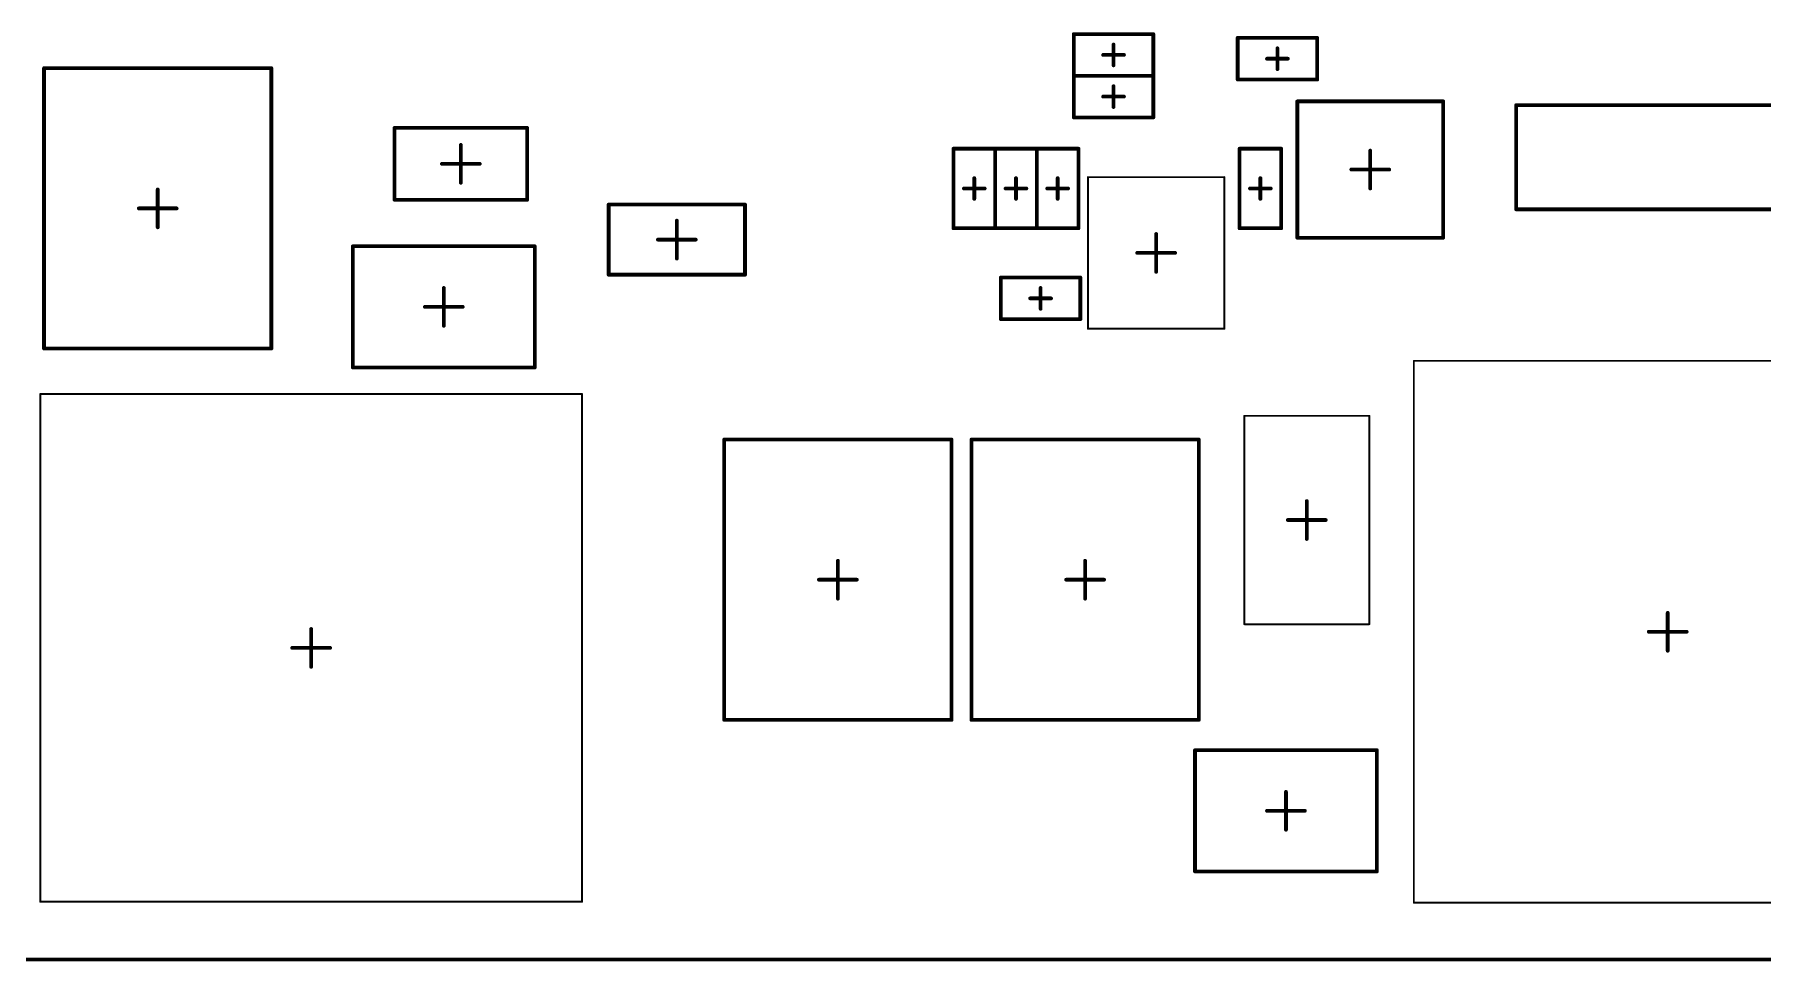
# Model space of a CAD drawing. Header units: millimetres. Extents: x 17 to 252, y 25 to 107.
# Drawn here: x 76.52 to 122.12, y 24.95 to 49.41 of the extents above; entities that cross this region are included whole.
import ezdxf

# ---------------------------------------------------------------- set-up
doc = ezdxf.new("R2010")
doc.units = ezdxf.units.MM
doc.layers.add('Mechanical1', color=6, linetype='Continuous')
doc.layers.add('Mechanical15', color=56, linetype='Continuous')

# ---------------------------------------------------------------- blocks, each defined once
blk = doc.blocks.new('CAPC1005X06N_36')
at = {"layer": 'Mechanical15', "const_width": 0.1}
for points in [[(-1.05, -0.55), (-1.05, 0.55)], [(-1.05, 0.55), (1.05, 0.55)], [(1.05, -0.55), (1.05, 0.55)], [(-0.275, 0), (0.275, 0)], [(0, -0.275), (0, 0.275)], [(-1.05, -0.55), (1.05, -0.55)]]:
    blk.add_lwpolyline(points, dxfattribs=at)
at = {"layer": 'Mechanical15', "const_width": 0.05}
for points in [[(-1.075, 0.55, 1), (-1.025, 0.55, 1)], [(-1.075, 0.55, 1), (-1.025, 0.55, 1)], [(1.025, 0.55, 1), (1.075, 0.55, 1)], [(1.025, 0.55, 1), (1.075, 0.55, 1)], [(-0.3, 0, 1), (-0.25, 0, 1)], [(-0.025, 0.275, 1), (0.025, 0.275, 1)], [(0.25, 0, 1), (0.3, 0, 1)], [(-0.025, -0.275, 1), (0.025, -0.275, 1)], [(-1.075, -0.55, 1), (-1.025, -0.55, 1)], [(-1.075, -0.55, 1), (-1.025, -0.55, 1)], [(1.025, -0.55, 1), (1.075, -0.55, 1)], [(1.025, -0.55, 1), (1.075, -0.55, 1)]]:
    blk.add_lwpolyline(points, format="xyb", close=True, dxfattribs=at)
blk = doc.blocks.new('CAPC3225X27N_39')
at = {"layer": 'Mechanical15', "const_width": 0.1}
for points in [[(-2.4, -1.6), (-2.4, 1.6)], [(-2.4, 1.6), (2.4, 1.6)], [(2.4, -1.6), (2.4, 1.6)], [(0, -0.5), (0, 0.5)], [(-0.5, 0), (0.5, 0)], [(-2.4, -1.6), (2.4, -1.6)]]:
    blk.add_lwpolyline(points, dxfattribs=at)
at = {"layer": 'Mechanical15', "const_width": 0.05}
for points in [[(-2.425, 1.6, 1), (-2.375, 1.6, 1)], [(-2.425, 1.6, 1), (-2.375, 1.6, 1)], [(2.375, 1.6, 1), (2.425, 1.6, 1)], [(2.375, 1.6, 1), (2.425, 1.6, 1)], [(-0.025, 0.5, 1), (0.025, 0.5, 1)], [(-0.525, 0, 1), (-0.475, 0, 1)], [(0.475, 0, 1), (0.525, 0, 1)], [(-0.025, -0.5, 1), (0.025, -0.5, 1)], [(-2.425, -1.6, 1), (-2.375, -1.6, 1)], [(-2.425, -1.6, 1), (-2.375, -1.6, 1)], [(2.375, -1.6, 1), (2.425, -1.6, 1)], [(2.375, -1.6, 1), (2.425, -1.6, 1)]]:
    blk.add_lwpolyline(points, format="xyb", close=True, dxfattribs=at)
blk = doc.blocks.new('CAPC2012X09N_40')
at = {"layer": 'Mechanical15', "const_width": 0.1}
for points in [[(-1.75, -0.95), (-1.75, 0.95)], [(-1.75, 0.95), (1.75, 0.95)], [(1.75, -0.95), (1.75, 0.95)], [(0, -0.5), (0, 0.5)], [(-0.5, 0), (0.5, 0)], [(-1.75, -0.95), (1.75, -0.95)]]:
    blk.add_lwpolyline(points, dxfattribs=at)
at = {"layer": 'Mechanical15', "const_width": 0.05}
for points in [[(-1.775, 0.95, 1), (-1.725, 0.95, 1)], [(-1.775, 0.95, 1), (-1.725, 0.95, 1)], [(1.725, 0.95, 1), (1.775, 0.95, 1)], [(1.725, 0.95, 1), (1.775, 0.95, 1)], [(-0.025, 0.5, 1), (0.025, 0.5, 1)], [(-0.525, 0, 1), (-0.475, 0, 1)], [(0.475, 0, 1), (0.525, 0, 1)], [(-0.025, -0.5, 1), (0.025, -0.5, 1)], [(-1.775, -0.95, 1), (-1.725, -0.95, 1)], [(-1.775, -0.95, 1), (-1.725, -0.95, 1)], [(1.725, -0.95, 1), (1.775, -0.95, 1)], [(1.725, -0.95, 1), (1.775, -0.95, 1)]]:
    blk.add_lwpolyline(points, format="xyb", close=True, dxfattribs=at)
blk = doc.blocks.new('CAPC5750X25N_43')
at = {"layer": 'Mechanical15', "const_width": 0.1}
for points in [[(-3.7, 3), (3.7, 3)], [(-3.7, 3), (-3.7, -3)], [(3.7, 3), (3.7, -3)], [(0, 0.5), (0, -0.5)], [(-0.5, 0), (0.5, 0)], [(-3.7, -3), (3.7, -3)]]:
    blk.add_lwpolyline(points, dxfattribs=at)
at = {"layer": 'Mechanical15', "const_width": 0.05}
for points in [[(-3.725, 3, 1), (-3.675, 3, 1)], [(-3.725, 3, 1), (-3.675, 3, 1)], [(3.675, 3, 1), (3.725, 3, 1)], [(3.675, 3, 1), (3.725, 3, 1)], [(-0.025, 0.5, 1), (0.025, 0.5, 1)], [(-0.525, 0, 1), (-0.475, 0, 1)], [(0.475, 0, 1), (0.525, 0, 1)], [(-0.025, -0.5, 1), (0.025, -0.5, 1)], [(-3.725, -3, 1), (-3.675, -3, 1)], [(-3.725, -3, 1), (-3.675, -3, 1)], [(3.675, -3, 1), (3.725, -3, 1)], [(3.675, -3, 1), (3.725, -3, 1)]]:
    blk.add_lwpolyline(points, format="xyb", close=True, dxfattribs=at)
blk = doc.blocks.new('CAPC1005X06N_44')
at = {"layer": 'Mechanical15', "const_width": 0.1}
for points in [[(-1.05, 0.55), (-1.05, -0.55)], [(-1.05, 0.55), (1.05, 0.55)], [(1.05, 0.55), (1.05, -0.55)], [(-0.275, 0), (0.275, 0)], [(0, 0.275), (0, -0.275)], [(-1.05, -0.55), (1.05, -0.55)]]:
    blk.add_lwpolyline(points, dxfattribs=at)
at = {"layer": 'Mechanical15', "const_width": 0.05}
for points in [[(-1.075, 0.55, 1), (-1.025, 0.55, 1)], [(-1.075, 0.55, 1), (-1.025, 0.55, 1)], [(1.025, 0.55, 1), (1.075, 0.55, 1)], [(1.025, 0.55, 1), (1.075, 0.55, 1)], [(-0.3, 0, 1), (-0.25, 0, 1)], [(-0.025, 0.275, 1), (0.025, 0.275, 1)], [(0.25, 0, 1), (0.3, 0, 1)], [(-0.025, -0.275, 1), (0.025, -0.275, 1)], [(-1.075, -0.55, 1), (-1.025, -0.55, 1)], [(-1.075, -0.55, 1), (-1.025, -0.55, 1)], [(1.025, -0.55, 1), (1.075, -0.55, 1)], [(1.025, -0.55, 1), (1.075, -0.55, 1)]]:
    blk.add_lwpolyline(points, format="xyb", close=True, dxfattribs=at)
blk = doc.blocks.new('CAPC5750X25N_45')
at = {"layer": 'Mechanical15', "const_width": 0.1}
for points in [[(-3.7, 3), (3.7, 3)], [(-3.7, 3), (-3.7, -3)], [(3.7, 3), (3.7, -3)], [(0, 0.5), (0, -0.5)], [(-0.5, 0), (0.5, 0)], [(-3.7, -3), (3.7, -3)]]:
    blk.add_lwpolyline(points, dxfattribs=at)
at = {"layer": 'Mechanical15', "const_width": 0.05}
for points in [[(-3.725, 3, 1), (-3.675, 3, 1)], [(-3.725, 3, 1), (-3.675, 3, 1)], [(3.675, 3, 1), (3.725, 3, 1)], [(3.675, 3, 1), (3.725, 3, 1)], [(-0.025, 0.5, 1), (0.025, 0.5, 1)], [(-0.525, 0, 1), (-0.475, 0, 1)], [(0.475, 0, 1), (0.525, 0, 1)], [(-0.025, -0.5, 1), (0.025, -0.5, 1)], [(-3.725, -3, 1), (-3.675, -3, 1)], [(-3.725, -3, 1), (-3.675, -3, 1)], [(3.675, -3, 1), (3.725, -3, 1)], [(3.675, -3, 1), (3.725, -3, 1)]]:
    blk.add_lwpolyline(points, format="xyb", close=True, dxfattribs=at)
blk = doc.blocks.new('CAPC5750X25N_46')
at = {"layer": 'Mechanical15', "const_width": 0.1}
for points in [[(-3.7, 3), (3.7, 3)], [(-3.7, 3), (-3.7, -3)], [(3.7, 3), (3.7, -3)], [(0, 0.5), (0, -0.5)], [(-0.5, 0), (0.5, 0)], [(-3.7, -3), (3.7, -3)]]:
    blk.add_lwpolyline(points, dxfattribs=at)
at = {"layer": 'Mechanical15', "const_width": 0.05}
for points in [[(-3.725, 3, 1), (-3.675, 3, 1)], [(-3.725, 3, 1), (-3.675, 3, 1)], [(3.675, 3, 1), (3.725, 3, 1)], [(3.675, 3, 1), (3.725, 3, 1)], [(-0.025, 0.5, 1), (0.025, 0.5, 1)], [(-0.525, 0, 1), (-0.475, 0, 1)], [(0.475, 0, 1), (0.525, 0, 1)], [(-0.025, -0.5, 1), (0.025, -0.5, 1)], [(-3.725, -3, 1), (-3.675, -3, 1)], [(-3.725, -3, 1), (-3.675, -3, 1)], [(3.675, -3, 1), (3.725, -3, 1)], [(3.675, -3, 1), (3.725, -3, 1)]]:
    blk.add_lwpolyline(points, format="xyb", close=True, dxfattribs=at)
blk = doc.blocks.new('CAPC3225X27N_47')
at = {"layer": 'Mechanical15', "const_width": 0.1}
for points in [[(-2.4, -1.6), (-2.4, 1.6)], [(-2.4, 1.6), (2.4, 1.6)], [(2.4, -1.6), (2.4, 1.6)], [(0, -0.5), (0, 0.5)], [(-0.5, 0), (0.5, 0)], [(-2.4, -1.6), (2.4, -1.6)]]:
    blk.add_lwpolyline(points, dxfattribs=at)
at = {"layer": 'Mechanical15', "const_width": 0.05}
for points in [[(-2.425, 1.6, 1), (-2.375, 1.6, 1)], [(-2.425, 1.6, 1), (-2.375, 1.6, 1)], [(2.375, 1.6, 1), (2.425, 1.6, 1)], [(2.375, 1.6, 1), (2.425, 1.6, 1)], [(-0.025, 0.5, 1), (0.025, 0.5, 1)], [(-0.525, 0, 1), (-0.475, 0, 1)], [(0.475, 0, 1), (0.525, 0, 1)], [(-0.025, -0.5, 1), (0.025, -0.5, 1)], [(-2.425, -1.6, 1), (-2.375, -1.6, 1)], [(-2.425, -1.6, 1), (-2.375, -1.6, 1)], [(2.375, -1.6, 1), (2.425, -1.6, 1)], [(2.375, -1.6, 1), (2.425, -1.6, 1)]]:
    blk.add_lwpolyline(points, format="xyb", close=True, dxfattribs=at)
blk = doc.blocks.new('DIOM3825X11N_75')
at = {"layer": 'Mechanical15'}
for points, const_width in [([(-2.75, -1.65), (-2.75, 1.65)], 0.05), ([(2.75, 1.65), (-2.75, 1.65)], 0.05), ([(2.75, -1.65), (2.75, 1.65)], 0.05), ([(0, -0.5), (0, 0.5)], 0.1), ([(0.5, 0), (-0.5, 0)], 0.1), ([(2.75, -1.65), (-2.75, -1.65)], 0.05)]:
    blk.add_lwpolyline(points, dxfattribs=dict(at, const_width=const_width))
for points, const_width in [([(-2.762, 1.65, 1), (-2.738, 1.65, 1)], 0.025), ([(-2.762, 1.65, 1), (-2.738, 1.65, 1)], 0.025), ([(2.738, 1.65, 1), (2.762, 1.65, 1)], 0.025), ([(2.738, 1.65, 1), (2.762, 1.65, 1)], 0.025), ([(-0.025, 0.5, 1), (0.025, 0.5, 1)], 0.05), ([(-0.525, 0, 1), (-0.475, 0, 1)], 0.05), ([(0.475, 0, 1), (0.525, 0, 1)], 0.05), ([(-0.025, -0.5, 1), (0.025, -0.5, 1)], 0.05), ([(-2.762, -1.65, 1), (-2.738, -1.65, 1)], 0.025), ([(-2.762, -1.65, 1), (-2.738, -1.65, 1)], 0.025), ([(2.738, -1.65, 1), (2.762, -1.65, 1)], 0.025), ([(2.738, -1.65, 1), (2.762, -1.65, 1)], 0.025)]:
    blk.add_lwpolyline(points, format="xyb", close=True, dxfattribs=dict(at, const_width=const_width))
blk = doc.blocks.new('AJ23_1006_T8P0_VFC0_85')
at = {"layer": 'Mechanical15', "const_width": 0.1}
for points in [[(-7.75, -1.375), (-7.75, 1.375)], [(-7.75, 1.375), (7.75, 1.375)], [(7.75, -1.375), (7.75, 1.375)], [(-7.75, -1.375), (7.75, -1.375)]]:
    blk.add_lwpolyline(points, dxfattribs=at)
at = {"layer": 'Mechanical15', "const_width": 0.05}
for points in [[(-7.775, 1.375, 1), (-7.725, 1.375, 1)], [(-7.775, 1.375, 1), (-7.725, 1.375, 1)], [(7.725, 1.375, 1), (7.775, 1.375, 1)], [(7.725, 1.375, 1), (7.775, 1.375, 1)], [(-7.775, -1.375, 1), (-7.725, -1.375, 1)], [(-7.775, -1.375, 1), (-7.725, -1.375, 1)], [(7.725, -1.375, 1), (7.775, -1.375, 1)], [(7.725, -1.375, 1), (7.775, -1.375, 1)]]:
    blk.add_lwpolyline(points, format="xyb", close=True, dxfattribs=at)
blk = doc.blocks.new('INDM125125X65N_89')
at = {"layer": 'Mechanical15'}
for points, const_width in [([(-7.15, -6.7), (-7.15, 6.7)], 0.05), ([(-7.15, 6.7), (7.15, 6.7)], 0.05), ([(7.15, -6.7), (7.15, 6.7)], 0.05), ([(0, -0.5), (0, 0.5)], 0.1), ([(-0.5, 0), (0.5, 0)], 0.1), ([(-7.15, -6.7), (7.15, -6.7)], 0.05)]:
    blk.add_lwpolyline(points, dxfattribs=dict(at, const_width=const_width))
for points, const_width in [([(-7.163, 6.7, 1), (-7.138, 6.7, 1)], 0.025), ([(-7.163, 6.7, 1), (-7.138, 6.7, 1)], 0.025), ([(7.137, 6.7, 1), (7.162, 6.7, 1)], 0.025), ([(7.137, 6.7, 1), (7.162, 6.7, 1)], 0.025), ([(-0.025, 0.5, 1), (0.025, 0.5, 1)], 0.05), ([(-0.525, 0, 1), (-0.475, 0, 1)], 0.05), ([(0.475, 0, 1), (0.525, 0, 1)], 0.05), ([(-0.025, -0.5, 1), (0.025, -0.5, 1)], 0.05), ([(-7.163, -6.7, 1), (-7.138, -6.7, 1)], 0.025), ([(-7.163, -6.7, 1), (-7.138, -6.7, 1)], 0.025), ([(7.137, -6.7, 1), (7.162, -6.7, 1)], 0.025), ([(7.137, -6.7, 1), (7.162, -6.7, 1)], 0.025)]:
    blk.add_lwpolyline(points, format="xyb", close=True, dxfattribs=dict(at, const_width=const_width))
blk = doc.blocks.new('INDM125125X65N_90')
at = {"layer": 'Mechanical15'}
for points, const_width in [([(-7.15, -6.7), (-7.15, 6.7)], 0.05), ([(7.15, 6.7), (-7.15, 6.7)], 0.05), ([(7.15, -6.7), (7.15, 6.7)], 0.05), ([(0, -0.5), (0, 0.5)], 0.1), ([(0.5, 0), (-0.5, 0)], 0.1), ([(7.15, -6.7), (-7.15, -6.7)], 0.05)]:
    blk.add_lwpolyline(points, dxfattribs=dict(at, const_width=const_width))
for points, const_width in [([(-7.163, 6.7, 1), (-7.138, 6.7, 1)], 0.025), ([(-7.163, 6.7, 1), (-7.138, 6.7, 1)], 0.025), ([(7.137, 6.7, 1), (7.162, 6.7, 1)], 0.025), ([(7.137, 6.7, 1), (7.162, 6.7, 1)], 0.025), ([(-0.025, 0.5, 1), (0.025, 0.5, 1)], 0.05), ([(-0.525, 0, 1), (-0.475, 0, 1)], 0.05), ([(0.475, 0, 1), (0.525, 0, 1)], 0.05), ([(-0.025, -0.5, 1), (0.025, -0.5, 1)], 0.05), ([(-7.163, -6.7, 1), (-7.138, -6.7, 1)], 0.025), ([(-7.163, -6.7, 1), (-7.138, -6.7, 1)], 0.025), ([(7.137, -6.7, 1), (7.162, -6.7, 1)], 0.025), ([(7.137, -6.7, 1), (7.162, -6.7, 1)], 0.025)]:
    blk.add_lwpolyline(points, format="xyb", close=True, dxfattribs=dict(at, const_width=const_width))
blk = doc.blocks.new('RESC1005X04N_114')
at = {"layer": 'Mechanical15', "const_width": 0.1}
for points in [[(-1.05, 0.55), (1.05, 0.55)], [(-1.05, -0.55), (-1.05, 0.55)], [(1.05, -0.55), (1.05, 0.55)], [(-0.275, 0), (0.275, 0)], [(0, -0.275), (0, 0.275)], [(-1.05, -0.55), (1.05, -0.55)]]:
    blk.add_lwpolyline(points, dxfattribs=at)
at = {"layer": 'Mechanical15', "const_width": 0.05}
for points in [[(-1.075, 0.55, 1), (-1.025, 0.55, 1)], [(-1.075, 0.55, 1), (-1.025, 0.55, 1)], [(1.025, 0.55, 1), (1.075, 0.55, 1)], [(1.025, 0.55, 1), (1.075, 0.55, 1)], [(-0.3, 0, 1), (-0.25, 0, 1)], [(-0.025, 0.275, 1), (0.025, 0.275, 1)], [(0.25, 0, 1), (0.3, 0, 1)], [(-0.025, -0.275, 1), (0.025, -0.275, 1)], [(-1.075, -0.55, 1), (-1.025, -0.55, 1)], [(-1.075, -0.55, 1), (-1.025, -0.55, 1)], [(1.025, -0.55, 1), (1.075, -0.55, 1)], [(1.025, -0.55, 1), (1.075, -0.55, 1)]]:
    blk.add_lwpolyline(points, format="xyb", close=True, dxfattribs=at)
blk = doc.blocks.new('RESC1005X04N_123')
at = {"layer": 'Mechanical15', "const_width": 0.1}
for points in [[(-1.05, 0.55), (1.05, 0.55)], [(-1.05, -0.55), (-1.05, 0.55)], [(1.05, -0.55), (1.05, 0.55)], [(-0.275, 0), (0.275, 0)], [(0, -0.275), (0, 0.275)], [(-1.05, -0.55), (1.05, -0.55)]]:
    blk.add_lwpolyline(points, dxfattribs=at)
at = {"layer": 'Mechanical15', "const_width": 0.05}
for points in [[(-1.075, 0.55, 1), (-1.025, 0.55, 1)], [(-1.075, 0.55, 1), (-1.025, 0.55, 1)], [(1.025, 0.55, 1), (1.075, 0.55, 1)], [(1.025, 0.55, 1), (1.075, 0.55, 1)], [(-0.3, 0, 1), (-0.25, 0, 1)], [(-0.025, 0.275, 1), (0.025, 0.275, 1)], [(0.25, 0, 1), (0.3, 0, 1)], [(-0.025, -0.275, 1), (0.025, -0.275, 1)], [(-1.075, -0.55, 1), (-1.025, -0.55, 1)], [(-1.075, -0.55, 1), (-1.025, -0.55, 1)], [(1.025, -0.55, 1), (1.075, -0.55, 1)], [(1.025, -0.55, 1), (1.075, -0.55, 1)]]:
    blk.add_lwpolyline(points, format="xyb", close=True, dxfattribs=at)
blk = doc.blocks.new('RESC2012X07N_129')
at = {"layer": 'Mechanical15', "const_width": 0.1}
for points in [[(-1.8, 0.925), (1.8, 0.925)], [(-1.8, -0.925), (-1.8, 0.925)], [(1.8, -0.925), (1.8, 0.925)], [(0, -0.5), (0, 0.5)], [(-0.5, 0), (0.5, 0)], [(-1.8, -0.925), (1.8, -0.925)]]:
    blk.add_lwpolyline(points, dxfattribs=at)
at = {"layer": 'Mechanical15', "const_width": 0.05}
for points in [[(-1.825, 0.925, 1), (-1.775, 0.925, 1)], [(-1.825, 0.925, 1), (-1.775, 0.925, 1)], [(1.775, 0.925, 1), (1.825, 0.925, 1)], [(1.775, 0.925, 1), (1.825, 0.925, 1)], [(-0.025, 0.5, 1), (0.025, 0.5, 1)], [(-0.525, 0, 1), (-0.475, 0, 1)], [(0.475, 0, 1), (0.525, 0, 1)], [(-0.025, -0.5, 1), (0.025, -0.5, 1)], [(-1.825, -0.925, 1), (-1.775, -0.925, 1)], [(-1.825, -0.925, 1), (-1.775, -0.925, 1)], [(1.775, -0.925, 1), (1.825, -0.925, 1)], [(1.775, -0.925, 1), (1.825, -0.925, 1)]]:
    blk.add_lwpolyline(points, format="xyb", close=True, dxfattribs=at)
blk = doc.blocks.new('RESC1005X04N_136')
at = {"layer": 'Mechanical15', "const_width": 0.1}
for points in [[(-1.05, 0.55), (1.05, 0.55)], [(-1.05, 0.55), (-1.05, -0.55)], [(1.05, 0.55), (1.05, -0.55)], [(-0.275, 0), (0.275, 0)], [(0, 0.275), (0, -0.275)], [(-1.05, -0.55), (1.05, -0.55)]]:
    blk.add_lwpolyline(points, dxfattribs=at)
at = {"layer": 'Mechanical15', "const_width": 0.05}
for points in [[(-1.075, 0.55, 1), (-1.025, 0.55, 1)], [(-1.075, 0.55, 1), (-1.025, 0.55, 1)], [(1.025, 0.55, 1), (1.075, 0.55, 1)], [(1.025, 0.55, 1), (1.075, 0.55, 1)], [(-0.3, 0, 1), (-0.25, 0, 1)], [(-0.025, 0.275, 1), (0.025, 0.275, 1)], [(0.25, 0, 1), (0.3, 0, 1)], [(-0.025, -0.275, 1), (0.025, -0.275, 1)], [(-1.075, -0.55, 1), (-1.025, -0.55, 1)], [(-1.075, -0.55, 1), (-1.025, -0.55, 1)], [(1.025, -0.55, 1), (1.075, -0.55, 1)], [(1.025, -0.55, 1), (1.075, -0.55, 1)]]:
    blk.add_lwpolyline(points, format="xyb", close=True, dxfattribs=at)
blk = doc.blocks.new('RESC1005X04N_137')
at = {"layer": 'Mechanical15', "const_width": 0.1}
for points in [[(-1.05, 0.55), (1.05, 0.55)], [(-1.05, 0.55), (-1.05, -0.55)], [(1.05, 0.55), (1.05, -0.55)], [(-0.275, 0), (0.275, 0)], [(0, 0.275), (0, -0.275)], [(-1.05, -0.55), (1.05, -0.55)]]:
    blk.add_lwpolyline(points, dxfattribs=at)
at = {"layer": 'Mechanical15', "const_width": 0.05}
for points in [[(-1.075, 0.55, 1), (-1.025, 0.55, 1)], [(-1.075, 0.55, 1), (-1.025, 0.55, 1)], [(1.025, 0.55, 1), (1.075, 0.55, 1)], [(1.025, 0.55, 1), (1.075, 0.55, 1)], [(-0.3, 0, 1), (-0.25, 0, 1)], [(-0.025, 0.275, 1), (0.025, 0.275, 1)], [(0.25, 0, 1), (0.3, 0, 1)], [(-0.025, -0.275, 1), (0.025, -0.275, 1)], [(-1.075, -0.55, 1), (-1.025, -0.55, 1)], [(-1.075, -0.55, 1), (-1.025, -0.55, 1)], [(1.025, -0.55, 1), (1.075, -0.55, 1)], [(1.025, -0.55, 1), (1.075, -0.55, 1)]]:
    blk.add_lwpolyline(points, format="xyb", close=True, dxfattribs=at)
blk = doc.blocks.new('RESC1005X04N_138')
at = {"layer": 'Mechanical15', "const_width": 0.1}
for points in [[(1.05, 0.55), (-1.05, 0.55)], [(-1.05, -0.55), (-1.05, 0.55)], [(1.05, -0.55), (1.05, 0.55)], [(0.275, 0), (-0.275, 0)], [(0, -0.275), (0, 0.275)], [(1.05, -0.55), (-1.05, -0.55)]]:
    blk.add_lwpolyline(points, dxfattribs=at)
at = {"layer": 'Mechanical15', "const_width": 0.05}
for points in [[(-1.075, 0.55, 1), (-1.025, 0.55, 1)], [(-1.075, 0.55, 1), (-1.025, 0.55, 1)], [(1.025, 0.55, 1), (1.075, 0.55, 1)], [(1.025, 0.55, 1), (1.075, 0.55, 1)], [(-0.3, 0, 1), (-0.25, 0, 1)], [(-0.025, 0.275, 1), (0.025, 0.275, 1)], [(0.25, 0, 1), (0.3, 0, 1)], [(-0.025, -0.275, 1), (0.025, -0.275, 1)], [(-1.075, -0.55, 1), (-1.025, -0.55, 1)], [(-1.075, -0.55, 1), (-1.025, -0.55, 1)], [(1.025, -0.55, 1), (1.075, -0.55, 1)], [(1.025, -0.55, 1), (1.075, -0.55, 1)]]:
    blk.add_lwpolyline(points, format="xyb", close=True, dxfattribs=at)
blk = doc.blocks.new('RESC1005X04N_139')
at = {"layer": 'Mechanical15', "const_width": 0.1}
for points in [[(-1.05, 0.55), (1.05, 0.55)], [(-1.05, -0.55), (-1.05, 0.55)], [(1.05, -0.55), (1.05, 0.55)], [(-0.275, 0), (0.275, 0)], [(0, -0.275), (0, 0.275)], [(-1.05, -0.55), (1.05, -0.55)]]:
    blk.add_lwpolyline(points, dxfattribs=at)
at = {"layer": 'Mechanical15', "const_width": 0.05}
for points in [[(-1.075, 0.55, 1), (-1.025, 0.55, 1)], [(-1.075, 0.55, 1), (-1.025, 0.55, 1)], [(1.025, 0.55, 1), (1.075, 0.55, 1)], [(1.025, 0.55, 1), (1.075, 0.55, 1)], [(-0.3, 0, 1), (-0.25, 0, 1)], [(-0.025, 0.275, 1), (0.025, 0.275, 1)], [(0.25, 0, 1), (0.3, 0, 1)], [(-0.025, -0.275, 1), (0.025, -0.275, 1)], [(-1.075, -0.55, 1), (-1.025, -0.55, 1)], [(-1.075, -0.55, 1), (-1.025, -0.55, 1)], [(1.025, -0.55, 1), (1.075, -0.55, 1)], [(1.025, -0.55, 1), (1.075, -0.55, 1)]]:
    blk.add_lwpolyline(points, format="xyb", close=True, dxfattribs=at)
blk = doc.blocks.new('MCHP_SOT_23_CH6_N_222')
at = {"layer": 'Mechanical15'}
for points, const_width in [([(2, 1.8), (-2, 1.8)], 0.05), ([(-2, -1.8), (-2, 1.8)], 0.05), ([(2, -1.8), (2, 1.8)], 0.05), ([(0, -0.5), (0, 0.5)], 0.1), ([(0.5, 0), (-0.5, 0)], 0.1), ([(2, -1.8), (-2, -1.8)], 0.05)]:
    blk.add_lwpolyline(points, dxfattribs=dict(at, const_width=const_width))
for points, const_width in [([(-2.013, 1.8, 1), (-1.988, 1.8, 1)], 0.025), ([(-2.013, 1.8, 1), (-1.988, 1.8, 1)], 0.025), ([(1.988, 1.8, 1), (2.013, 1.8, 1)], 0.025), ([(1.988, 1.8, 1), (2.013, 1.8, 1)], 0.025), ([(-0.025, 0.5, 1), (0.025, 0.5, 1)], 0.05), ([(-0.525, 0, 1), (-0.475, 0, 1)], 0.05), ([(0.475, 0, 1), (0.525, 0, 1)], 0.05), ([(-0.025, -0.5, 1), (0.025, -0.5, 1)], 0.05), ([(-2.013, -1.8, 1), (-1.988, -1.8, 1)], 0.025), ([(-2.013, -1.8, 1), (-1.988, -1.8, 1)], 0.025), ([(1.988, -1.8, 1), (2.013, -1.8, 1)], 0.025), ([(1.988, -1.8, 1), (2.013, -1.8, 1)], 0.025)]:
    blk.add_lwpolyline(points, format="xyb", close=True, dxfattribs=dict(at, const_width=const_width))
blk = doc.blocks.new('SOT90P247X115_3N_245')
at = {"layer": 'Mechanical15', "const_width": 0.1}
for points in [[(1.925, 1.8), (-1.925, 1.8)], [(-1.925, 1.8), (-1.925, -1.8)], [(1.925, 1.8), (1.925, -1.8)], [(0, 0.5), (0, -0.5)], [(0.5, 0), (-0.5, 0)], [(1.925, -1.8), (-1.925, -1.8)]]:
    blk.add_lwpolyline(points, dxfattribs=at)
at = {"layer": 'Mechanical15', "const_width": 0.05}
for points in [[(-1.95, 1.8, 1), (-1.9, 1.8, 1)], [(-1.95, 1.8, 1), (-1.9, 1.8, 1)], [(1.9, 1.8, 1), (1.95, 1.8, 1)], [(1.9, 1.8, 1), (1.95, 1.8, 1)], [(-0.025, 0.5, 1), (0.025, 0.5, 1)], [(-0.525, 0, 1), (-0.475, 0, 1)], [(0.475, 0, 1), (0.525, 0, 1)], [(-0.025, -0.5, 1), (0.025, -0.5, 1)], [(-1.95, -1.8, 1), (-1.9, -1.8, 1)], [(-1.95, -1.8, 1), (-1.9, -1.8, 1)], [(1.9, -1.8, 1), (1.95, -1.8, 1)], [(1.9, -1.8, 1), (1.95, -1.8, 1)]]:
    blk.add_lwpolyline(points, format="xyb", close=True, dxfattribs=at)

msp = doc.modelspace()

# ---------------------------------------------------------------- linework, layer by layer
at = {"layer": 'Mechanical1', "const_width": 0.1}
msp.add_lwpolyline([(19, 25), (250, 25)], dxfattribs=at)

# ---------------------------------------------------------------- block references
for name, p, rotation in [('CAPC1005X06N_36', (105, 48.875), 360), ('RESC1005X04N_114', (109.325, 48.775), 360), ('CAPC5750X25N_43', (79.775, 44.825), 270), ('RESC1005X04N_123', (105, 47.775), 360), ('SOT90P247X115_3N_245', (111.775, 45.85), 180), ('AJ23_1006_T8P0_VFC0_85', (123.375, 46.175), 360), ('CAPC2012X09N_40', (87.775, 46), 360), ('RESC1005X04N_137', (101.325, 45.35), 270), ('RESC1005X04N_136', (102.425, 45.35), 270), ('RESC1005X04N_138', (103.525, 45.35), 90), ('CAPC1005X06N_44', (108.875, 45.35), 270), ('MCHP_SOT_23_CH6_N_222', (106.125, 43.65), 90), ('RESC2012X07N_129', (93.475, 44), 360), ('CAPC3225X27N_39', (87.325, 42.225), 360), ('RESC1005X04N_139', (103.075, 42.45), 360), ('INDM125125X65N_90', (119.625, 33.65), 90), ('INDM125125X65N_89', (83.825, 33.225), 360), ('DIOM3825X11N_75', (110.1, 36.6), 90), ('CAPC5750X25N_46', (97.725, 35.025), 270), ('CAPC5750X25N_45', (104.25, 35.025), 270), ('CAPC3225X27N_47', (109.55, 28.925), 360)]:
    msp.add_blockref(name, p, dxfattribs=dict(rotation=rotation))

doc.saveas('drawing.dxf')
